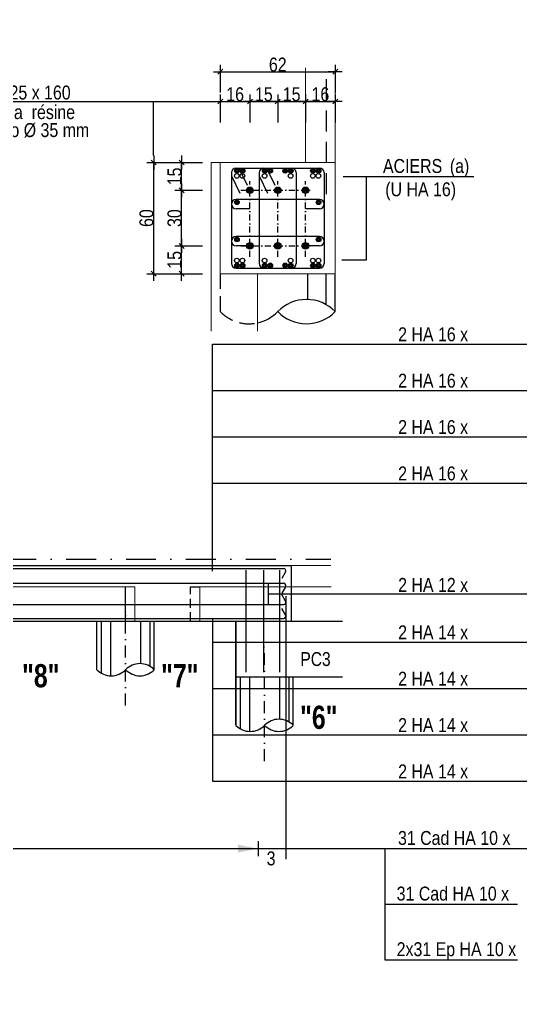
# Model space of a CAD drawing. Header units: centimetres. Extents: x 20328 to 51171, y -21855 to -16644.
# Drawn here: x 30624 to 31165, y -18408 to -17355 of the extents above; entities that cross this region are included whole.
import ezdxf
from ezdxf.enums import TextEntityAlignment as Align

# ---------------------------------------------------------------- set-up
doc = ezdxf.new("R2010")
doc.units = ezdxf.units.CM
doc.header["$LTSCALE"] = 25.4
doc.header["$PDMODE"] = 1
doc.header["$PDSIZE"] = -2
doc.linetypes.add('CACHEX2', pattern=[19.05, 12.7, -6.35])
doc.linetypes.add('TIRETPTX2', pattern=[50.8, 25.4, -12.7, 0, -12.7])
for name, color, linetype in [('01_cote_gen', 4, 'Continuous'), ('01_linteaux', 2, 'Continuous'), ('01_murs_sup', 2, 'CACHEX2'), ('01_poch_murs', 253, 'Continuous'), ('01_texte', 230, 'Continuous'), ('AA_COTES', 2, 'Continuous')]:
    doc.layers.add(name, color=color, linetype=linetype)
doc.layers.add('01_murs_coup', color=5, linetype='Continuous', lineweight=60)
doc.styles.add('impact', font='impact.ttf')
doc.styles.add('MATTE_TXT', font='arial.ttf')
doc.styles.add('STYLE2', font='ARIALN.TTF')
doc.dimstyles.new('JB25', dxfattribs={"dimscale": 0.1, "dimtxt": 150, "dimasz": 15, "dimexe": 0.1, "dimexo": 0.1, "dimgap": 0.09, "dimtad": 1, "dimdec": 1, "dimlfac": 0.5, "dimdsep": 46, "dimtxsty": 'STYLE2', "dimblk1": 'BOND_G', "dimblk2": 'BOND_D', "dimsah": 1, "dimcen": 1.5, "dimdle": 0.01, "dimse1": 1, "dimse2": 1, "dimclrd": 4, "dimclre": 2, "dimclrt": 6, "dimazin": 2, "dimtfac": 2.333333, "dimtdec": 1, "dimtix": 1, "dimtmove": 2, "dimatfit": 3, "dimldrblk": 'BOND_G', "dimfxl": 1, "dimtolj": 1, "dimtzin": 0, "dimarcsym": 0})

# ---------------------------------------------------------------- blocks, each defined once
blk = doc.blocks.new('BOND_G')
at = {"layer": 'AA_COTES', "color": 0}
for p, q in [((0, -5), (0, 15)), ((5, 0), (-5, 0)), ((1.77, 1.77), (-1.77, -1.77))]:
    blk.add_line(p, q, dxfattribs=at)
blk = doc.blocks.new('BOND_D')
at = {"layer": 'AA_COTES', "color": 0}
for p, q in [((5, 0), (-5, 0)), ((-1.77, -1.77), (1.77, 1.77)), ((0, 5), (0, -15))]:
    blk.add_line(p, q, dxfattribs=at)
blk = doc.blocks.new('*D107')
at = {"layer": '01_cote_gen', "color": 4, "lineweight": -2, "ltscale": 3, "transparency": 16777216}
blk.add_line((30842.4, -17443.8), (30871.4, -17443.8), dxfattribs=at)
at = {"layer": 'Defpoints', "color": 0, "ltscale": 3, "transparency": 16777216}
for p in [(30872.9, -17443.8), (30840.9, -17534.9), (30872.9, -17529.6)]:
    blk.add_point(p, dxfattribs=at)
at = {"layer": '01_cote_gen', "color": 4, "lineweight": -2, "ltscale": 3, "transparency": 16777216, "xscale": 1.5, "yscale": 1.5, "zscale": 1.5, "rotation": 180}
blk.add_blockref('BOND_G', (30840.9, -17443.8), dxfattribs=at)
at = {"layer": '01_cote_gen', "color": 4, "lineweight": -2, "ltscale": 3, "transparency": 16777216, "xscale": 1.5, "yscale": 1.5, "zscale": 1.5}
blk.add_blockref('BOND_D', (30872.9, -17443.8), dxfattribs=at)
at = {"layer": '01_cote_gen', "color": 6, "ltscale": 3, "transparency": 16777216, "insert": (30856.9, -17436.1), "char_height": 15, "attachment_point": 5, "style": 'STYLE2'}
blk.add_mtext('\\A1;16', dxfattribs=at)
blk = doc.blocks.new('*D108')
at = {"layer": '01_cote_gen', "color": 4, "lineweight": -2, "ltscale": 3, "transparency": 16777216}
blk.add_line((30874.4, -17443.8), (30901.4, -17443.8), dxfattribs=at)
at = {"layer": 'Defpoints', "color": 0, "ltscale": 3, "transparency": 16777216}
for p in [(30902.9, -17443.8), (30872.9, -17466.3), (30902.9, -17529.6)]:
    blk.add_point(p, dxfattribs=at)
at = {"layer": '01_cote_gen', "color": 4, "lineweight": -2, "ltscale": 3, "transparency": 16777216, "xscale": 1.5, "yscale": 1.5, "zscale": 1.5, "rotation": 180}
blk.add_blockref('BOND_G', (30872.9, -17443.8), dxfattribs=at)
at = {"layer": '01_cote_gen', "color": 4, "lineweight": -2, "ltscale": 3, "transparency": 16777216, "xscale": 1.5, "yscale": 1.5, "zscale": 1.5}
blk.add_blockref('BOND_D', (30902.9, -17443.8), dxfattribs=at)
at = {"layer": '01_cote_gen', "color": 6, "ltscale": 3, "transparency": 16777216, "insert": (30887.9, -17436.1), "char_height": 15, "attachment_point": 5, "style": 'STYLE2'}
blk.add_mtext('\\A1;15', dxfattribs=at)
blk = doc.blocks.new('*D109')
at = {"layer": '01_cote_gen', "color": 4, "lineweight": -2, "ltscale": 3, "transparency": 16777216}
blk.add_line((30904.4, -17443.8), (30931.4, -17443.8), dxfattribs=at)
at = {"layer": 'Defpoints', "color": 0, "ltscale": 3, "transparency": 16777216}
for p in [(30932.9, -17443.8), (30902.9, -17460), (30932.9, -17529.6)]:
    blk.add_point(p, dxfattribs=at)
at = {"layer": '01_cote_gen', "color": 4, "lineweight": -2, "ltscale": 3, "transparency": 16777216, "xscale": 1.5, "yscale": 1.5, "zscale": 1.5, "rotation": 180}
blk.add_blockref('BOND_G', (30902.9, -17443.8), dxfattribs=at)
at = {"layer": '01_cote_gen', "color": 4, "lineweight": -2, "ltscale": 3, "transparency": 16777216, "xscale": 1.5, "yscale": 1.5, "zscale": 1.5}
blk.add_blockref('BOND_D', (30932.9, -17443.8), dxfattribs=at)
at = {"layer": '01_cote_gen', "color": 6, "ltscale": 3, "transparency": 16777216, "insert": (30917.9, -17436.1), "char_height": 15, "attachment_point": 5, "style": 'STYLE2'}
blk.add_mtext('\\A1;15', dxfattribs=at)
blk = doc.blocks.new('*D110')
at = {"layer": '01_cote_gen', "color": 4, "lineweight": -2, "ltscale": 3, "transparency": 16777216}
blk.add_line((30934.4, -17443.8), (30963.4, -17443.8), dxfattribs=at)
at = {"layer": 'Defpoints', "color": 0, "ltscale": 3, "transparency": 16777216}
for p in [(30964.9, -17443.8), (30932.9, -17458.6), (30964.9, -17545.2)]:
    blk.add_point(p, dxfattribs=at)
at = {"layer": '01_cote_gen', "color": 4, "lineweight": -2, "ltscale": 3, "transparency": 16777216, "xscale": 1.5, "yscale": 1.5, "zscale": 1.5, "rotation": 180}
blk.add_blockref('BOND_G', (30932.9, -17443.8), dxfattribs=at)
at = {"layer": '01_cote_gen', "color": 4, "lineweight": -2, "ltscale": 3, "transparency": 16777216, "xscale": 1.5, "yscale": 1.5, "zscale": 1.5}
blk.add_blockref('BOND_D', (30964.9, -17443.8), dxfattribs=at)
at = {"layer": '01_cote_gen', "color": 6, "ltscale": 3, "transparency": 16777216, "insert": (30948.9, -17436.1), "char_height": 15, "attachment_point": 5, "style": 'STYLE2'}
blk.add_mtext('\\A1;16', dxfattribs=at)
blk = doc.blocks.new('*D111')
at = {"layer": '01_cote_gen', "color": 4, "lineweight": -2, "ltscale": 3, "transparency": 16777216}
blk.add_line((30842.4, -17411.7), (30963.4, -17411.7), dxfattribs=at)
at = {"layer": 'Defpoints', "color": 0, "ltscale": 3, "transparency": 16777216}
for p in [(30964.9, -17411.7), (30840.9, -17466.3), (30964.9, -17466.3)]:
    blk.add_point(p, dxfattribs=at)
at = {"layer": '01_cote_gen', "color": 4, "lineweight": -2, "ltscale": 3, "transparency": 16777216, "xscale": 1.5, "yscale": 1.5, "zscale": 1.5, "rotation": 180}
blk.add_blockref('BOND_G', (30840.9, -17411.7), dxfattribs=at)
at = {"layer": '01_cote_gen', "color": 4, "lineweight": -2, "ltscale": 3, "transparency": 16777216, "xscale": 1.5, "yscale": 1.5, "zscale": 1.5}
blk.add_blockref('BOND_D', (30964.9, -17411.7), dxfattribs=at)
at = {"layer": '01_cote_gen', "color": 6, "ltscale": 3, "transparency": 16777216, "insert": (30902.9, -17404.1), "char_height": 15, "attachment_point": 5, "style": 'STYLE2'}
blk.add_mtext('\\A1;62', dxfattribs=at)
blk = doc.blocks.new('*D112')
at = {"layer": '01_cote_gen', "color": 4, "lineweight": -2, "ltscale": 3, "transparency": 16777216}
blk.add_line((30799.2, -17628.1), (30799.2, -17601.1), dxfattribs=at)
at = {"layer": 'Defpoints', "color": 0, "ltscale": 3, "transparency": 16777216}
for p in [(30799.2, -17599.6), (30891.9, -17599.6), (30870.4, -17629.6)]:
    blk.add_point(p, dxfattribs=at)
at = {"layer": '01_cote_gen', "color": 4, "lineweight": -2, "ltscale": 3, "transparency": 16777216, "xscale": 1.5, "yscale": 1.5, "zscale": 1.5}
for name, p, rotation in [('BOND_D', (30799.2, -17599.6), 90), ('BOND_G', (30799.2, -17629.6), 270)]:
    blk.add_blockref(name, p, dxfattribs=dict(at, rotation=rotation))
at = {"layer": '01_cote_gen', "color": 6, "ltscale": 3, "transparency": 16777216, "insert": (30791.5, -17614.6), "char_height": 15, "attachment_point": 5, "rotation": 90, "style": 'STYLE2'}
blk.add_mtext('\\A1;15', dxfattribs=at)
blk = doc.blocks.new('*D113')
at = {"layer": '01_cote_gen', "color": 4, "lineweight": -2, "ltscale": 3, "transparency": 16777216}
blk.add_line((30799.2, -17598.1), (30799.2, -17541.1), dxfattribs=at)
at = {"layer": 'Defpoints', "color": 0, "ltscale": 3, "transparency": 16777216}
for p in [(30799.2, -17539.6), (30922.9, -17539.6), (30821.7, -17599.6)]:
    blk.add_point(p, dxfattribs=at)
at = {"layer": '01_cote_gen', "color": 4, "lineweight": -2, "ltscale": 3, "transparency": 16777216, "xscale": 1.5, "yscale": 1.5, "zscale": 1.5}
for name, p, rotation in [('BOND_D', (30799.2, -17539.6), 90), ('BOND_G', (30799.2, -17599.6), 270)]:
    blk.add_blockref(name, p, dxfattribs=dict(at, rotation=rotation))
at = {"layer": '01_cote_gen', "color": 6, "ltscale": 3, "transparency": 16777216, "insert": (30791.5, -17569.6), "char_height": 15, "attachment_point": 5, "rotation": 90, "style": 'STYLE2'}
blk.add_mtext('\\A1;30', dxfattribs=at)
blk = doc.blocks.new('*D114')
at = {"layer": '01_cote_gen', "color": 4, "lineweight": -2, "ltscale": 3, "transparency": 16777216}
blk.add_line((30799.2, -17538.1), (30799.2, -17511.1), dxfattribs=at)
at = {"layer": 'Defpoints', "color": 0, "ltscale": 3, "transparency": 16777216}
for p in [(30799.2, -17509.6), (30932.9, -17509.6), (30940.8, -17539.6)]:
    blk.add_point(p, dxfattribs=at)
at = {"layer": '01_cote_gen', "color": 4, "lineweight": -2, "ltscale": 3, "transparency": 16777216, "xscale": 1.5, "yscale": 1.5, "zscale": 1.5}
for name, p, rotation in [('BOND_D', (30799.2, -17509.6), 90), ('BOND_G', (30799.2, -17539.6), 270)]:
    blk.add_blockref(name, p, dxfattribs=dict(at, rotation=rotation))
at = {"layer": '01_cote_gen', "color": 6, "ltscale": 3, "transparency": 16777216, "insert": (30791.5, -17524.6), "char_height": 15, "attachment_point": 5, "rotation": 90, "style": 'STYLE2'}
blk.add_mtext('\\A1;15', dxfattribs=at)
blk = doc.blocks.new('*D115')
at = {"layer": '01_cote_gen', "color": 4, "lineweight": -2, "ltscale": 3, "transparency": 16777216}
blk.add_line((30769, -17628.1), (30769, -17511.1), dxfattribs=at)
at = {"layer": 'Defpoints', "color": 0, "ltscale": 3, "transparency": 16777216}
for p in [(30769, -17509.6), (30821.7, -17509.6), (30821.7, -17629.6)]:
    blk.add_point(p, dxfattribs=at)
at = {"layer": '01_cote_gen', "color": 4, "lineweight": -2, "ltscale": 3, "transparency": 16777216, "xscale": 1.5, "yscale": 1.5, "zscale": 1.5}
for name, p, rotation in [('BOND_D', (30769, -17509.6), 90), ('BOND_G', (30769, -17629.6), 270)]:
    blk.add_blockref(name, p, dxfattribs=dict(at, rotation=rotation))
at = {"layer": '01_cote_gen', "color": 6, "ltscale": 3, "transparency": 16777216, "insert": (30761.3, -17569.6), "char_height": 15, "attachment_point": 5, "rotation": 90, "style": 'STYLE2'}
blk.add_mtext('\\A1;60', dxfattribs=at)

msp = doc.modelspace()

# ---------------------------------------------------------------- hatches: boundary and pattern name
at = {"layer": '01_murs_sup', "ltscale": 3}
h = msp.add_hatch(dxfattribs=at)
h.set_pattern_fill('DASH', color=256, scale=5, angle=90.48278)
h.set_pattern_definition([(90.48278, (14459.826, 23248.998), (-16.008199, 15.740674), [15.875, -15.875])])
h.paths.add_polyline_path([(30311.98, -17572.43, 0.0025315), (30287.41, -17571.6), (30266.28, -17593.09, -0.0025747), (30291.04, -17593.72)])
h.paths.add_polyline_path([(30340.27, -17543.65, -0.0065164), (30404.2, -17547.68, -0.0462734), (30411.44, -17538.8), (30386.54, -17514.32, 0.0040679), (30346.11, -17511.91), (30287.41, -17571.6, -0.0025315), (30311.98, -17572.43)])
h.paths.add_polyline_path([(30346.11, -17511.91, 0.0029555), (30316.71, -17510.57), (30257.36, -17570.93, -0.0030961), (30287.41, -17571.6)])
h.paths.add_polyline_path([(30461.72, -17520.57, 0.007576), (30386.54, -17514.32), (30411.44, -17538.8, -0.2267463)])
h.paths.add_polyline_path([(30482.57, -17554.9), (30499.12, -17538.07, 0.4142136), (30411.44, -17538.8), (30421.89, -17549.09, -0.0062008)])
h.paths.add_polyline_path([(30524.91, -17527.61, 0.0014017), (30511.06, -17525.92), (30499.12, -17538.07, -0.0998229), (30512.85, -17558.37, -0.0008315), (30520.97, -17559.36)])
h.paths.add_polyline_path([(27972.26, -18516.25), (27993.08, -18536.73), (28007.9, -18521.65), (27987.08, -18501.17)], flags=9)
h.paths.add_polyline_path([(28954.99, -17942.06), (28975.82, -17962.53), (28990.64, -17947.46), (28969.82, -17926.98)], flags=9)
h.paths.add_polyline_path([(29518.41, -20956.75), (29597.44, -21034.47), (29629.66, -21001.7), (29550.63, -20923.99)], flags=9)
h.paths.add_polyline_path([(27580.21, -17779.35), (27623.76, -17822.17), (27678.55, -17766.45), (27635, -17723.63)], flags=9)
h.paths.add_polyline_path([(27789.22, -17567.54), (27831.95, -17609.55), (27884.54, -17556.08), (27841.81, -17514.06)], flags=9)
h.paths.add_polyline_path([(28644.33, -16697.37), (28685.61, -16737.96), (28738.19, -16684.48), (28696.91, -16643.89)], flags=9)
h.paths.add_polyline_path([(29630.47, -17879.95), (29712.51, -17897.48), (29734.46, -17794.8), (29652.41, -17777.26)], flags=9)
h.paths.add_polyline_path([(31595.94, -18192.72), (31677.99, -18210.25), (31699.93, -18107.57), (31617.88, -18090.04)], flags=9)
h.paths.add_polyline_path([(31279.48, -17991.92), (31337.27, -18048.74), (31410.89, -17973.87), (31353.1, -17917.05)], flags=9)
h.paths.add_polyline_path([(31834.83, -18589.34), (31910.47, -18663.71), (31951.83, -18621.64), (31876.2, -18547.27)], flags=9)
h.paths.add_polyline_path([(32487.17, -18530.13), (32643.46, -18683.8), (32675.7, -18651.01), (32519.41, -18497.34)], flags=9)
h.paths.add_polyline_path([(31810.93, -18429.95), (32052.06, -18667.05), (32084.13, -18634.44), (31843, -18397.34)], flags=9)
h.paths.add_polyline_path([(32212.7, -18892.34), (32368.99, -19046.02), (32401.23, -19013.23), (32244.94, -18859.56)], flags=9)
h.paths.add_polyline_path([(31777.24, -18464.16), (31933.53, -18617.83), (31965.77, -18585.05), (31809.48, -18431.37)], flags=9)
h.paths.add_polyline_path([(32270.29, -19017.52), (32345.93, -19091.89), (32387.29, -19049.83), (32311.66, -18975.46)], flags=9)
h.paths.add_polyline_path([(32246.4, -18858.14), (32487.52, -19095.23), (32519.59, -19062.62), (32278.46, -18825.53)], flags=9)
h.paths.add_polyline_path([(28192.6, -18655.44), (28280, -18741.38), (28309.65, -18711.22), (28222.25, -18625.28)], flags=9)
h.paths.add_polyline_path([(28111.55, -18681.74), (28248.69, -18816.59), (28280.91, -18783.82), (28143.77, -18648.97)], flags=9)
h.paths.add_polyline_path([(28501.76, -18928.34), (28636.4, -18927.14), (28635.97, -18879.71), (28501.34, -18880.92)], flags=9)
h.paths.add_polyline_path([(27502.65, -19897.39), (27497.45, -20031.94), (27544.84, -20033.76), (27550.04, -19899.22)], flags=9)
h.paths.add_polyline_path([(28420.71, -21271), (28555.03, -21280.28), (28558.3, -21232.97), (28423.97, -21223.69)], flags=9)
h.paths.add_polyline_path([(29574.93, -19249.71), (29675.55, -19147.38), (29642.76, -19115.14), (29542.14, -19217.47)], flags=9)
h.paths.add_polyline_path([(29557.49, -19198.56), (29635.21, -19119.53), (29602.44, -19087.31), (29524.73, -19166.35)], flags=9)
h.paths.add_polyline_path([(27639.42, -19180.97), (27741.74, -19281.58), (27773.96, -19248.81), (27671.64, -19148.2)], flags=9)
h.paths.add_polyline_path([(27690.54, -19163.55), (27769.58, -19241.26), (27801.8, -19208.5), (27722.76, -19130.78)], flags=9)
h.paths.add_polyline_path([(30303.64, -18550.86), (30416.32, -18661.65), (30445.97, -18631.49), (30333.29, -18520.7)], flags=9)
h.paths.add_polyline_path([(30339.94, -18482.15), (30477.09, -18617.01), (30509.33, -18584.22), (30372.18, -18449.36)], flags=9)
h.paths.add_polyline_path([(30407.51, -18445.23), (30514.82, -18550.75), (30544.48, -18520.59), (30437.16, -18415.07)], flags=9)
h.paths.add_polyline_path([(30796.52, -18154.79), (30785.92, -18318.91), (30831.78, -18321.87), (30842.38, -18157.75)], flags=9)
h.paths.add_polyline_path([(31214.96, -18262.32), (31148.21, -18412.62), (31190.21, -18431.27), (31256.96, -18280.97)], flags=9)
h.paths.add_polyline_path([(30791.27, -19409.37), (30810.66, -19428.43), (30825.48, -19413.35), (30806.1, -19394.29)], flags=9)
h.paths.add_polyline_path([(30716.35, -19496.98), (30737.17, -19517.45), (30751.99, -19502.37), (30731.17, -19481.9)], flags=9)
h.paths.add_polyline_path([(30679.82, -19609.72), (30701.12, -19630.66), (30715.94, -19615.59), (30694.64, -19594.64)], flags=9)
h.paths.add_polyline_path([(30780.27, -19698.68), (30801.57, -19719.62), (30816.4, -19704.55), (30795.1, -19683.6)], flags=9)
h.paths.add_polyline_path([(30848.75, -19768.82), (30869.57, -19789.29), (30884.4, -19774.21), (30863.57, -19753.74)], flags=9)
h.paths.add_polyline_path([(30920.05, -19838.93), (30941.35, -19859.87), (30956.18, -19844.79), (30934.88, -19823.85)], flags=9)
h.paths.add_polyline_path([(31277.62, -19790.41), (31294.61, -19807.12), (31309.44, -19792.05), (31292.44, -19775.34)], flags=9)
h.paths.add_polyline_path([(31201.18, -19866.72), (31222.48, -19887.67), (31237.31, -19872.59), (31216.01, -19851.64)], flags=9)
h.paths.add_polyline_path([(31113.38, -19936.05), (31134.68, -19957), (31149.5, -19941.92), (31128.2, -19920.98)], flags=9)
h.paths.add_polyline_path([(31008.34, -19910.31), (31030.12, -19931.73), (31044.94, -19916.65), (31023.16, -19895.23)], flags=9)
h.paths.add_polyline_path([(31289.39, -19415.95), (31307.98, -19397.04), (31292.9, -19382.21), (31274.31, -19401.12)], flags=9)
h.paths.add_polyline_path([(31344.42, -19470.53), (31363.48, -19451.14), (31348.4, -19436.32), (31329.34, -19455.7)], flags=9)
h.paths.add_polyline_path([(31431.25, -19555.92), (31450.32, -19536.54), (31435.24, -19521.71), (31416.18, -19541.1)], flags=9)
h.paths.add_polyline_path([(31399.62, -19651.68), (31418.22, -19632.77), (31403.14, -19617.95), (31384.55, -19636.86)], flags=9)
h.paths.add_polyline_path([(31232.63, -19360.61), (31251.69, -19341.23), (31236.62, -19326.4), (31217.55, -19345.79)], flags=9)
h.paths.add_polyline_path([(31160.65, -19290.3), (31180.18, -19270.44), (31165.1, -19255.61), (31145.57, -19275.47)], flags=9)
h.paths.add_polyline_path([(31059.42, -19239.86), (31078.49, -19220.47), (31063.41, -19205.65), (31044.35, -19225.03)], flags=9)
h.paths.add_polyline_path([(30949.67, -19273.79), (30969.05, -19292.85), (30983.88, -19277.77), (30964.49, -19258.71)], flags=9)
h.paths.add_polyline_path([(30886.52, -19338.01), (30901.59, -19352.84), (30916.42, -19337.76), (30901.34, -19322.94)], flags=9)
h.paths.add_polyline_path([(31234.19, -20656.74), (31346.87, -20767.53), (31376.52, -20737.38), (31263.84, -20626.58)], flags=9)
h.paths.add_polyline_path([(31270.51, -20588.02), (31407.65, -20722.87), (31439.87, -20690.11), (31302.72, -20555.25)], flags=9)
h.paths.add_polyline_path([(31338.05, -20551.11), (31445.37, -20656.63), (31475.02, -20626.47), (31367.71, -20520.95)], flags=9)
h.paths.add_polyline_path([(27823.8, -18328.37), (27917.25, -18420.26), (27971.88, -18364.7), (27878.43, -18272.81)], flags=9)
h.paths.add_polyline_path([(28102.6, -18201.38), (28195.74, -18292.96), (28250.34, -18237.44), (28157.2, -18145.85)], flags=9)
edge = h.paths.add_edge_path()
edge.add_line((30555.39, -17563.89), (30559.78, -17532.19))
edge.add_arc((30217.94, -19998.06), 2489.45, 82.10751, 82.917)
edge.add_line((30524.91, -17527.61), (30520.97, -17559.36))
edge.add_arc((30217.94, -19998.06), 2457.45, 82.10751, 82.917, ccw=False)
h = msp.add_hatch(dxfattribs=at)
h.set_pattern_fill('DASH', color=256, scale=2.5, angle=107.04802)
h.set_pattern_definition([(107.048023, (16808.495, 37.6584), (-9.915783, 5.2616595), [7.9375, -7.9375])])
h.paths.add_polyline_path([(30224.84, -17266.14, 0.0025315), (30212.95, -17269.25), (30205.89, -17282.56, -0.0025747), (30217.85, -17279.33)])
h.paths.add_polyline_path([(30234.3, -17248.32, -0.0065164), (30265.51, -17241.13, -0.0462734), (30267.72, -17235.85), (30252.29, -17227.67, 0.0040679), (30232.57, -17232.27), (30212.95, -17269.25, -0.0025315), (30224.84, -17266.14)])
h.paths.add_polyline_path([(30232.57, -17232.27, 0.0029555), (30218.29, -17235.82), (30198.45, -17273.21, -0.0030961), (30212.95, -17269.25)])
h.paths.add_polyline_path([(30289.21, -17219.94, 0.007576), (30252.29, -17227.67), (30267.72, -17235.85, -0.2267463)])
h.paths.add_polyline_path([(30304.1, -17233.42), (30309.63, -17223, 0.4142136), (30267.72, -17235.85), (30274.19, -17239.29, -0.0062008)])
h.paths.add_polyline_path([(30320.5, -17214.31, 0.0014017), (30313.62, -17215.48), (30309.63, -17223, -0.0998229), (30319.11, -17230.77, -0.0008315), (30323.14, -17230.09)])
h.paths.add_polyline_path([(30415.57, -17218.23, -0.0153362), (30416.41, -17216.53, -0.2594805), (30441.71, -17200.13, 0.0245249), (30320.5, -17214.31), (30323.14, -17230.09, -0.0189683)])
h.paths.add_polyline_path([(30452.05, -17215.5), (30458.33, -17203.67, 0.4142136), (30416.41, -17216.53), (30419.05, -17217.93, -0.0067332)])
h.paths.add_polyline_path([(30546.26, -17213.47), (30552.78, -17197.6, 0.0184794), (30460.81, -17198.99), (30458.33, -17203.67, -0.1311429), (30470.04, -17214.56, -0.015513)])
h.paths.add_polyline_path([(30595.48, -17199.27, 0.0085839), (30552.78, -17197.6), (30549.11, -17206.53), (30562.93, -17213.87, -0.0008921), (30567.31, -17214.01, -0.2759147)])
h.paths.add_polyline_path([(30718.42, -17228.53, -0.2759147), (30748.19, -17217.37, 0.0280523), (30609.7, -17200.15), (30608.27, -17202.83, -0.1627179), (30621.82, -17217.08, -0.0198002)])
h.paths.add_polyline_path([(30866.58, -17261.57, -0.2759147), (30897.5, -17254.17, 0.028935), (30757.87, -17219.17), (30757.18, -17220.49, -0.1946121), (30772.13, -17238.29, -0.0198002)])
h.paths.add_polyline_path([(29238.08, -18052), (29250.98, -18058.85), (29255.93, -18049.51), (29243.04, -18042.66)], flags=9)
h.paths.add_polyline_path([(29627.2, -17636.73), (29640.1, -17643.57), (29645.06, -17634.24), (29632.16, -17627.39)], flags=9)
h.paths.add_polyline_path([(30326.97, -19001.2), (30375.93, -19027.18), (30386.7, -19006.88), (30337.74, -18980.9)], flags=9)
h.paths.add_polyline_path([(28945.15, -17754.73), (28972.12, -17769.05), (28990.44, -17734.53), (28963.46, -17720.22)], flags=9)
h.paths.add_polyline_path([(29015.12, -17623.43), (29041.59, -17637.47), (29059.17, -17604.35), (29032.7, -17590.3)], flags=9)
h.paths.add_polyline_path([(29300.88, -17084.5), (29326.45, -17098.07), (29344.03, -17064.94), (29318.46, -17051.38)], flags=9)
h.paths.add_polyline_path([(29942.07, -17510.67), (29983.89, -17507.38), (29979.77, -17455.04), (29937.95, -17458.33)], flags=9)
h.paths.add_polyline_path([(30928.6, -17380.38), (30970.42, -17377.09), (30966.3, -17324.75), (30924.48, -17328.04)], flags=9)
h.paths.add_polyline_path([(30748.31, -17329.26), (30784.11, -17348.26), (30808.72, -17301.88), (30772.92, -17282.89)], flags=9)
h.paths.add_polyline_path([(31099.63, -17536.41), (31146.48, -17561.27), (31160.31, -17535.21), (31113.46, -17510.35)], flags=9)
h.paths.add_polyline_path([(31403.82, -17415.04), (31500.63, -17466.4), (31511.41, -17446.1), (31414.6, -17394.73)], flags=9)
h.paths.add_polyline_path([(31065.46, -17463.43), (31214.82, -17542.68), (31225.53, -17522.48), (31076.18, -17443.23)], flags=9)
h.paths.add_polyline_path([(31323.92, -17627.75), (31420.73, -17679.12), (31431.5, -17658.81), (31334.7, -17607.45)], flags=9)
h.paths.add_polyline_path([(31054.19, -17484.62), (31150.99, -17535.99), (31161.77, -17515.68), (31064.96, -17464.32)], flags=9)
h.paths.add_polyline_path([(31369.36, -17679.54), (31416.21, -17704.4), (31430.04, -17678.34), (31383.19, -17653.48)], flags=9)
h.paths.add_polyline_path([(31335.19, -17606.56), (31484.55, -17685.81), (31495.27, -17665.61), (31345.91, -17586.36)], flags=9)
h.paths.add_polyline_path([(29363.52, -18087.3), (29417.66, -18116.03), (29427.57, -18097.35), (29373.43, -18068.62)], flags=9)
h.paths.add_polyline_path([(29328.43, -18111.46), (29413.38, -18156.53), (29424.15, -18136.24), (29339.2, -18091.16)], flags=9)
h.paths.add_polyline_path([(29550.59, -18174.01), (29614.94, -18154.24), (29607.98, -18131.58), (29543.63, -18151.35)], flags=9)
h.paths.add_polyline_path([(29209.91, -18780.86), (29226.6, -18846.08), (29249.57, -18840.2), (29232.88, -18774.98)], flags=9)
h.paths.add_polyline_path([(29845.7, -19308.28), (29911.4, -19293.58), (29906.22, -19270.44), (29840.52, -19285.14)], flags=9)
h.paths.add_polyline_path([(30110.71, -18175.05), (30144.35, -18111.66), (30124.04, -18100.88), (30090.4, -18164.27)], flags=9)
h.paths.add_polyline_path([(30095.07, -18153.02), (30121.05, -18104.06), (30100.75, -18093.29), (30074.77, -18142.25)], flags=9)
h.paths.add_polyline_path([(29173.33, -18418.01), (29236.71, -18451.65), (29247.48, -18431.35), (29184.1, -18397.72)], flags=9)
h.paths.add_polyline_path([(29195.35, -18402.38), (29244.3, -18428.36), (29255.07, -18408.06), (29206.12, -18382.08)], flags=9)
h.paths.add_polyline_path([(30360.33, -17736.24), (30430.12, -17773.28), (30440.03, -17754.6), (30370.24, -17717.56)], flags=9)
h.paths.add_polyline_path([(30367.93, -17698.14), (30452.88, -17743.22), (30463.66, -17722.91), (30378.7, -17677.83)], flags=9)
h.paths.add_polyline_path([(30395.04, -17670.81), (30461.52, -17706.08), (30471.43, -17687.41), (30404.96, -17652.13)], flags=9)
h.paths.add_polyline_path([(30540.08, -17476.17), (30558.39, -17556.33), (30580.79, -17551.21), (30562.47, -17471.05)], flags=9)
h.paths.add_polyline_path([(30755.94, -17468.05), (30745.38, -17549.59), (30768.16, -17552.55), (30778.73, -17471)], flags=9)
h.paths.add_polyline_path([(30716.4, -18078.17), (30728.41, -18084.54), (30733.37, -18075.2), (30721.36, -18068.83)], flags=9)
h.paths.add_polyline_path([(30692.99, -18130.84), (30705.88, -18137.68), (30710.84, -18128.34), (30697.94, -18121.5)], flags=9)
h.paths.add_polyline_path([(30691.55, -18190.07), (30704.75, -18197.07), (30709.7, -18187.74), (30696.51, -18180.73)], flags=9)
h.paths.add_polyline_path([(30752.38, -18218.39), (30765.57, -18225.39), (30770.53, -18216.05), (30757.33, -18209.05)], flags=9)
h.paths.add_polyline_path([(30795.19, -18242.24), (30808.09, -18249.08), (30813.04, -18239.74), (30800.15, -18232.9)], flags=9)
h.paths.add_polyline_path([(30839.36, -18265.67), (30852.55, -18272.68), (30857.51, -18263.34), (30844.31, -18256.34)], flags=9)
h.paths.add_polyline_path([(31003.81, -18191.45), (31014.33, -18197.04), (31019.29, -18187.7), (31008.76, -18182.11)], flags=9)
h.paths.add_polyline_path([(30978.05, -18238.92), (30991.25, -18245.92), (30996.2, -18236.58), (30983.01, -18229.58)], flags=9)
h.paths.add_polyline_path([(30945.85, -18284.66), (30959.05, -18291.66), (30964, -18282.32), (30950.81, -18275.32)], flags=9)
h.paths.add_polyline_path([(30891.84, -18287.3), (30905.34, -18294.46), (30910.29, -18285.12), (30896.8, -18277.96)], flags=9)
h.paths.add_polyline_path([(30956.07, -18010.31), (30962.28, -17998.6), (30952.94, -17993.64), (30946.73, -18005.35)], flags=9)
h.paths.add_polyline_path([(30990.22, -18028.63), (30996.59, -18016.62), (30987.25, -18011.66), (30980.88, -18023.67)], flags=9)
h.paths.add_polyline_path([(31044.01, -18057.17), (31050.38, -18045.16), (31041.04, -18040.21), (31034.67, -18052.22)], flags=9)
h.paths.add_polyline_path([(31042.5, -18107.57), (31048.71, -18095.86), (31039.37, -18090.91), (31033.16, -18102.62)], flags=9)
h.paths.add_polyline_path([(30920.98, -17991.88), (30927.35, -17979.88), (30918.01, -17974.92), (30911.64, -17986.93)], flags=9)
h.paths.add_polyline_path([(30876.45, -17968.45), (30882.98, -17956.14), (30873.64, -17951.19), (30867.11, -17963.49)], flags=9)
h.paths.add_polyline_path([(30820.75, -17958.71), (30827.12, -17946.7), (30817.78, -17941.74), (30811.41, -17953.75)], flags=9)
h.paths.add_polyline_path([(30772.99, -17990.61), (30785, -17996.98), (30789.95, -17987.64), (30777.94, -17981.27)], flags=9)
h.paths.add_polyline_path([(30751.88, -18030.39), (30761.22, -18035.35), (30766.17, -18026.01), (30756.83, -18021.05)], flags=9)
h.paths.add_polyline_path([(31106.49, -18612.83), (31176.28, -18649.86), (31186.2, -18631.18), (31116.4, -18594.15)], flags=9)
h.paths.add_polyline_path([(31114.1, -18574.72), (31199.05, -18619.79), (31209.82, -18599.5), (31124.87, -18554.42)], flags=9)
h.paths.add_polyline_path([(31141.21, -18547.4), (31207.68, -18582.67), (31217.59, -18563.99), (31151.12, -18528.72)], flags=9)
h.paths.add_polyline_path([(29140.15, -17983.12), (29198.04, -18013.84), (29216.3, -17979.43), (29158.41, -17948.71)], flags=9)
h.paths.add_polyline_path([(29255.66, -17882.52), (29313.35, -17913.13), (29331.6, -17878.74), (29273.91, -17848.13)], flags=9)
edge = h.paths.add_edge_path()
edge.add_line((30962.64, -17293.67), (30968.33, -17278.71))
edge.add_arc((30525.56, -18442.03), 1244.73, 69.16249, 71.1505)
edge.add_line((30927.71, -17264.05), (30922.54, -17279.2))
edge.add_arc((30525.56, -18442.03), 1228.73, 69.16249, 71.1505, ccw=False)

# ---------------------------------------------------------------- linework, layer by layer
at = {"layer": '01_linteaux'}
for p, q in [((30852.9, -17520.55), (30852.9, -17618.55)), ((30852.9, -17524.09), (30861.99, -17542.76)), ((30857.9, -17515.55), (30947.9, -17515.55)), ((30860.81, -17515.55), (30869.9, -17534.22)), ((30882.9, -17520.55), (30882.9, -17618.55)), ((30882.9, -17524.09), (30891.99, -17542.76)), ((30890.81, -17515.55), (30899.9, -17534.22)), ((30922.9, -17520.55), (30922.9, -17618.55)), ((30952.9, -17520.55), (30952.9, -17618.55)), ((30947.9, -17549.55), (30857.9, -17549.55)), ((30872.9, -17559.55), (30857.9, -17559.55)), ((30947.9, -17559.55), (30932.9, -17559.55)), ((30947.9, -17589.55), (30857.9, -17589.55)), ((30872.9, -17599.55), (30857.9, -17599.55)), ((30947.9, -17599.55), (30932.9, -17599.55)), ((30857.9, -17623.55), (30947.9, -17623.55)), ((30964.9, -17670.45), (30964.9, -17629.55)), ((30169.7, -17944.34), (30917.7, -17944.34)), ((30917.7, -18004.34), (30917.7, -17944.34)), ((30175.2, -17947.34), (30909.2, -17947.34)), ((30868.88, -18059.34), (30868.88, -17949.34)), ((30888, -18059.34), (30888, -17949.34)), ((30905.08, -18059.34), (30905.08, -17949.34)), ((30911.36, -17951.09), (30907.28, -17958.17)), ((30175.2, -17963.37), (30909.2, -17963.37)), ((30738.7, -18004.34), (30738.7, -17967.34)), ((30911.36, -17967.12), (30907.28, -17974.19)), ((30911.36, -17982.62), (30907.28, -17975.54)), ((30175.2, -17986.37), (30909.2, -17986.37)), ((30911.36, -17997.59), (30907.28, -17990.51)), ((30169.7, -18004.34), (30917.7, -18004.34)), ((30175.2, -18001.34), (30909.2, -18001.34)), ((30490.48, -18004.34), (30748.7, -18004.34)), ((30707.7, -18056.63), (30707.7, -18004.34)), ((30769.7, -18056.63), (30769.7, -18004.34)), ((30818.7, -18004.34), (30857.7, -18004.34)), ((30857.7, -18004.34), (30857.7, -18064.34)), ((30857.7, -18116.63), (30857.7, -18004.34)), ((30917.7, -18004.34), (30972.61, -18004.34)), ((30857.7, -18064.34), (30972.61, -18064.34)), ((30857.7, -18064.34), (30960.31, -18064.34)), ((30857.7, -18064.34), (30857.7, -18116.63)), ((30919.7, -18116.63), (30919.7, -18064.34))]:
    msp.add_line(p, q, dxfattribs=at)
at = {"layer": '01_linteaux', "linetype": 'TIRETPTX2', "ltscale": 0.01}
for p, q in [((30872.9, -17611.26), (30872.9, -17529.63)), ((30902.9, -17611.26), (30902.9, -17529.63)), ((30932.9, -17611.26), (30932.9, -17529.63)), ((30862.97, -17539.55), (30940.82, -17539.55)), ((30862.97, -17599.55), (30940.82, -17599.55))]:
    msp.add_line(p, q, dxfattribs=at)
at = {"layer": '01_linteaux', "linetype": 'TIRETPTX2', "ltscale": 0.05}
msp.add_line((30222.31, -17937.34), (30960.31, -17937.34), dxfattribs=at)
at = {"layer": '01_linteaux', "linetype": 'CACHEX2', "ltscale": 0.03}
for p, q in [((30808.7, -18004.34), (30808.7, -17967.34)), ((30808.7, -17967.34), (30818.7, -17967.34))]:
    msp.add_line(p, q, dxfattribs=at)
at = {"layer": '01_linteaux', "linetype": 'TIRETPTX2', "ltscale": 0.02}
for p, q in [((30738.7, -18095.16), (30738.7, -17975.37)), ((30888.7, -18155.16), (30888.7, -18029.15))]:
    msp.add_line(p, q, dxfattribs=at)
at = {"layer": '01_linteaux', "const_width": 3}
for points in [[(30857.65, -17518.55, 1), (30860.15, -17518.55, 1)], [(30863.65, -17518.55, 1), (30866.15, -17518.55, 1)], [(30887.65, -17518.55, 1), (30890.15, -17518.55, 1)], [(30893.65, -17518.55, 1), (30896.15, -17518.55, 1)], [(30909.65, -17518.55, 1), (30912.15, -17518.55, 1)], [(30915.65, -17518.55, 1), (30918.15, -17518.55, 1)], [(30939.65, -17518.55, 1), (30942.15, -17518.55, 1)], [(30945.65, -17518.55, 1), (30948.15, -17518.55, 1)], [(30871.4, -17539.55, 1), (30874.4, -17539.55, 1)], [(30901.4, -17539.55, 1), (30904.4, -17539.55, 1)], [(30931.4, -17539.55, 1), (30934.4, -17539.55, 1)], [(30857.65, -17552.55, 1), (30860.15, -17552.55, 1)], [(30945.65, -17552.55, 1), (30948.15, -17552.55, 1)], [(30857.65, -17592.55, 1), (30860.15, -17592.55, 1)], [(30871.4, -17599.55, 1), (30874.4, -17599.55, 1)], [(30901.4, -17599.55, 1), (30904.4, -17599.55, 1)], [(30931.4, -17599.55, 1), (30934.4, -17599.55, 1)], [(30945.65, -17592.55, 1), (30948.15, -17592.55, 1)], [(30857.65, -17620.55, -1), (30860.15, -17620.55, -1)], [(30863.65, -17620.55, -1), (30866.15, -17620.55, -1)], [(30887.65, -17620.55, -1), (30890.15, -17620.55, -1)], [(30893.65, -17620.55, -1), (30896.15, -17620.55, -1)], [(30909.65, -17620.55, -1), (30912.15, -17620.55, -1)], [(30915.65, -17620.55, -1), (30918.15, -17620.55, -1)], [(30939.65, -17620.55, -1), (30942.15, -17620.55, -1)], [(30945.65, -17620.55, -1), (30948.15, -17620.55, -1)]]:
    msp.add_lwpolyline(points, format="xyb", close=True, dxfattribs=at)
at = {"layer": '01_linteaux'}
for centre, radius in [((30858.73, -17524.12), 2.5), ((30858.9, -17518.55), 2.5), ((30864.73, -17524.12), 2.5), ((30864.9, -17518.55), 2.5), ((30888.73, -17524.12), 2.5), ((30888.9, -17518.55), 2.5), ((30894.9, -17518.55), 2.5), ((30910.9, -17518.55), 2.5), ((30916.73, -17524.12), 2.5), ((30916.9, -17518.55), 2.5), ((30940.73, -17524.12), 2.5), ((30940.9, -17518.55), 2.5), ((30946.73, -17524.12), 2.5), ((30946.9, -17518.55), 2.5), ((30872.9, -17539.55), 3.5), ((30902.9, -17539.55), 3.5), ((30932.9, -17539.55), 3.5), ((30858.9, -17552.55), 2.5), ((30946.9, -17552.55), 2.5), ((30858.9, -17592.55), 2.5), ((30872.9, -17599.55), 3.5), ((30902.9, -17599.55), 3.5), ((30932.9, -17599.55), 3.5), ((30946.9, -17592.55), 2.5), ((30858.73, -17615.29), 2.5), ((30858.9, -17620.55), 2.5), ((30864.73, -17615.29), 2.5), ((30864.9, -17620.55), 2.5), ((30888.73, -17615.29), 2.5), ((30888.9, -17620.55), 2.5), ((30894.9, -17620.55), 2.5), ((30910.9, -17620.55), 2.5), ((30916.73, -17615.29), 2.5), ((30916.9, -17620.55), 2.5), ((30940.73, -17615.29), 2.5), ((30940.9, -17620.55), 2.5), ((30946.73, -17615.29), 2.5), ((30946.9, -17620.55), 2.5)]:
    msp.add_circle(centre, radius, dxfattribs=at)
for centre, radius, start, end in [((30857.9, -17520.55), 5, 90, 180), ((30887.9, -17520.55), 5, 90, 180), ((30917.9, -17520.55), 5, 0, 90), ((30947.9, -17520.55), 5, 0, 90), ((30857.9, -17554.55), 5, 90, 270), ((30947.9, -17554.55), 5, 270, 90), ((30857.9, -17594.55), 5, 90, 270), ((30947.9, -17594.55), 5, 270, 90), ((30857.9, -17618.55), 5, 180, 270), ((30887.9, -17618.55), 5, 180, 270), ((30917.9, -17618.55), 5, 270, 0), ((30947.9, -17618.55), 5, 270, 0), ((30933.9, -17700.59), 43.24, 44.19387, 135.80613), ((30871.9, -17640.31), 43.24, 282.01437, 315.80613), ((30933.9, -17640.31), 43.24, 224.19387, 315.80613), ((30909.2, -17949.84), 2.5, 330, 90), ((30909.2, -17965.87), 2.5, 330, 90), ((30909.2, -17983.87), 2.5, 270, 30), ((30909.2, -17998.84), 2.5, 270, 30), ((30754.2, -18071.7), 21.62, 44.19387, 135.80613), ((30723.2, -18041.56), 21.62, 224.19387, 315.80613), ((30754.2, -18041.56), 21.62, 224.19387, 315.80613), ((30904.2, -18131.7), 21.62, 44.19387, 135.80613), ((30873.2, -18101.56), 21.62, 224.19387, 315.80613), ((30904.2, -18101.56), 21.62, 224.19387, 315.80613)]:
    msp.add_arc(centre, radius, start, end, dxfattribs=at)
at = {"layer": '01_murs_coup', "linetype": 'Continuous', "lineweight": 5}
for p, q in [((30932.9, -17509.55), (30932.9, -17407.57)), ((30964.9, -17509.55), (30964.9, -17407.57)), ((30830.9, -17509.55), (30964.9, -17509.55)), ((30830.9, -17509.55), (30830.9, -17691.54)), ((30840.9, -17509.55), (30840.9, -17629.55)), ((30964.9, -17509.55), (30964.9, -17629.55)), ((30840.9, -17629.55), (30964.9, -17629.55)), ((30880.9, -17629.55), (30880.9, -17691.54)), ((30222.31, -17944.34), (30960.31, -17944.34)), ((30490.48, -17967.34), (30748.7, -17967.34)), ((30748.7, -18004.34), (30748.7, -17967.34)), ((30818.7, -18004.34), (30818.7, -17967.34)), ((30818.7, -17967.34), (30960.38, -17967.34)), ((30748.7, -18004.34), (30818.7, -18004.34))]:
    msp.add_line(p, q, dxfattribs=at)
at = {"layer": '01_murs_sup', "ltscale": 0.07}
msp.add_line((30955.08, -17419.63), (30955.08, -17549.55), dxfattribs=at)
at = {"layer": '01_murs_sup', "ltscale": 0.05}
msp.add_line((30840.9, -17629.55), (30840.9, -17670.45), dxfattribs=at)
msp.add_arc((30871.9, -17640.31), 43.24, 224.19387, 282.01437, dxfattribs=at)
at = {"layer": '01_poch_murs'}
for p, q in [((30934.9, -17629.55), (30934.9, -17657.37)), ((30954.9, -17629.55), (30954.9, -17662.8)), ((30712.7, -18060.45), (30712.7, -18004.34)), ((30722.7, -18063.17), (30722.7, -18004.34)), ((30754.7, -18004.34), (30754.7, -18050.08)), ((30764.7, -18004.34), (30764.7, -18052.8)), ((30862.7, -18120.45), (30862.7, -18064.34)), ((30862.7, -18120.45), (30862.7, -18064.34)), ((30872.7, -18123.17), (30872.7, -18064.34)), ((30904.7, -18064.34), (30904.7, -18110.08)), ((30914.7, -18064.34), (30914.7, -18112.8))]:
    msp.add_line(p, q, dxfattribs=at)
at = {"layer": '01_texte', "ltscale": 30}
for p, q in [((30475.44, -17443.78), (30902.9, -17443.78)), ((30768.96, -17502.05), (30768.96, -17443.78)), ((30832.61, -17950.34), (30832.61, -17705.58)), ((30832.61, -17705.58), (31398.22, -17705.58)), ((30832.61, -17755.58), (31426.84, -17755.58)), ((30832.61, -17805.58), (31450.94, -17805.58)), ((30832.61, -17855.58), (31480.85, -17855.58)), ((30892.69, -17963.37), (30892.69, -17986.37)), ((30892.69, -17974.87), (31010.6, -17974.87)), ((31010.6, -17974.87), (31340.47, -17974.87)), ((30832.61, -18001.34), (30832.61, -18177.02)), ((30832.61, -18027.02), (31480.85, -18027.02)), ((30832.61, -18077.02), (31450.94, -18077.02)), ((30832.61, -18127.02), (31426.84, -18127.02)), ((30832.61, -18177.02), (31398.22, -18177.02))]:
    msp.add_line(p, q, dxfattribs=at)
at = {"layer": '01_texte'}
for p, q in [((30973.66, -17524.84), (31114.44, -17524.84)), ((30998.48, -17524.84), (30998.48, -17614.82)), ((30998.48, -17614.82), (30972.05, -17614.82))]:
    msp.add_line(p, q, dxfattribs=at)
at = {"layer": '01_texte', "linetype": 'Continuous'}
for p, q in [((30911.7, -17977.37), (30911.7, -18260.9)), ((30172.7, -18249.6), (30977.78, -18249.6)), ((30881.7, -18241.6), (30881.7, -18257.6)), ((30977.78, -18249.6), (31432.87, -18249.6)), ((31018.38, -18249.6), (31018.38, -18369.57)), ((31018.38, -18309.57), (31161.49, -18309.57)), ((31018.38, -18369.57), (31161.49, -18369.57))]:
    msp.add_line(p, q, dxfattribs=at)
for points in [[(30881.7, -18249.6), (30860, -18245.4), (30860, -18249.6)], [(30881.7, -18249.6), (30860, -18253.8), (30860, -18249.6)]]:
    msp.add_solid(points, dxfattribs=at)

# ---------------------------------------------------------------- texts
at = {"layer": '01_texte', "style": 'STYLE2'}
for s, p in [('2 x 3 HA 25 x 160', (30542.8, -17441.63)), ('scellés à la  résine', (30542.8, -17462.77)), ('dans perfo %%C 35 mm', (30542.8, -17482.14)), ('ACIERS', (31016.42, -17520.84)), ('(a)', (31088.59, -17520.84)), ('(U HA 16)', (31018.94, -17546)), ('31 Cad HA 10 x', (31032.64, -18245.6)), ('31 Cad HA 10 x', (31031.21, -18305.57)), ('2x31 Ep HA 10 x', (31031.21, -18365.57))]:
    msp.add_text(s, height=15, dxfattribs=at).set_placement(p)
for s, p in [('2 HA 16 x', (31108.27, -17702.41)), ('2 HA 16 x', (31108.27, -17752.41)), ('2 HA 16 x', (31108.27, -17802.41)), ('2 HA 16 x', (31108.27, -17852.41)), ('2 HA 12 x', (31108.27, -17972.67)), ('2 HA 14 x', (31108.27, -18023.85)), ('2 HA 14 x', (31108.27, -18073.85)), ('2 HA 14 x', (31108.27, -18123.85)), ('2 HA 14 x', (31108.27, -18173.85)), ('3', (30900.49, -18267.65))]:
    msp.add_text(s, height=15, dxfattribs=at).set_placement(p, align=Align.RIGHT)
at = {"layer": '01_texte', "style": 'MATTE_TXT', "width": 0.8}
msp.add_text('PC3', height=15, dxfattribs=at).set_placement((30943.67, -18057.15), align=Align.BOTTOM_CENTER)
at = {"layer": '01_texte', "style": 'impact'}
for s, p in [('"8"', (30647.16, -18083.13)), ('"7"', (30797.16, -18083.13)), ('"6"', (30947.16, -18127.97))]:
    msp.add_text(s, height=25, rotation=0, dxfattribs=at).set_placement(p, align=Align.BOTTOM_CENTER)

# ---------------------------------------------------------------- dimensions: what is measured, and where the dimension line sits
at = {"layer": '01_cote_gen', "ltscale": 3}
for base, p1, p2, picture, middle in [((30964.9, -17411.74), (30840.9, -17466.28), (30964.9, -17466.28), '*D111', (30902.9, -17404.07)), ((30872.9, -17443.78), (30840.9, -17534.89), (30872.9, -17529.63), '*D107', (30856.9, -17436.11)), ((30902.9, -17443.78), (30872.9, -17466.28), (30902.9, -17529.63), '*D108', (30887.9, -17436.11)), ((30932.9, -17443.78), (30902.9, -17460), (30932.9, -17529.63), '*D109', (30917.9, -17436.11)), ((30964.9, -17443.78), (30932.9, -17458.56), (30964.9, -17545.19), '*D110', (30948.9, -17436.11))]:
    dim = msp.add_linear_dim(base=base, p1=p1, p2=p2, dimstyle='JB25', dxfattribs=at)
    dim.commit()
    dim.dimension.update_dxf_attribs({"geometry": picture, "text_midpoint": middle})
for base, p1, p2, picture, middle in [((30768.96, -17509.55), (30821.66, -17629.55), (30821.66, -17509.55), '*D115', (30761.29, -17569.55)), ((30799.16, -17509.55), (30940.82, -17539.55), (30932.9, -17509.55), '*D114', (30791.49, -17524.55)), ((30799.16, -17539.55), (30821.66, -17599.55), (30922.9, -17539.55), '*D113', (30791.49, -17569.55)), ((30799.16, -17599.55), (30870.43, -17629.55), (30891.91, -17599.55), '*D112', (30791.49, -17614.55))]:
    dim = msp.add_linear_dim(base=base, p1=p1, p2=p2, angle=90, dimstyle='JB25', dxfattribs=at)
    dim.commit()
    dim.dimension.update_dxf_attribs({"geometry": picture, "text_midpoint": middle})

doc.saveas('drawing.dxf')
